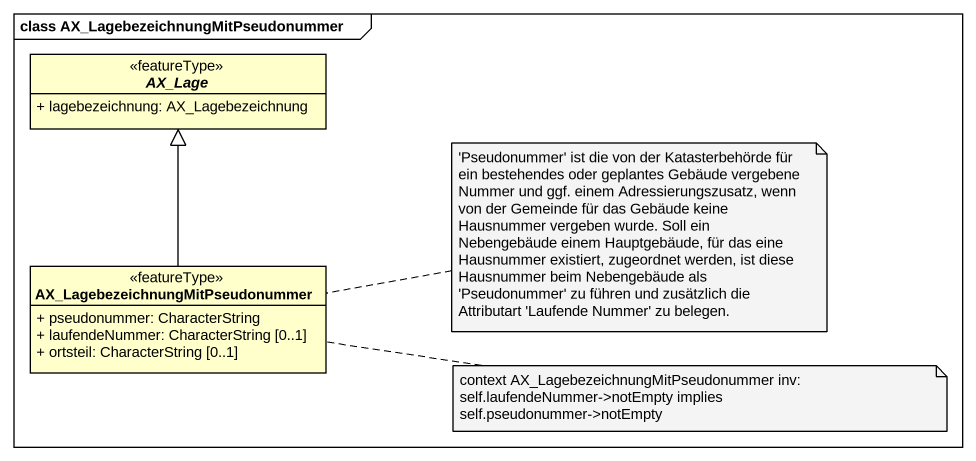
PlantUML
@startuml
mainframe class AX_LagebezeichnungMitPseudonummer
hide circle
hide empty members
skinparam classAttributeIconSize 0
abstract class AX_Lage <<featureType>> {
  + lagebezeichnung: AX_Lagebezeichnung
}
class "AX_LagebezeichnungMitPseudonummer" as AX_LagebezeichnungMitPseudon <<featureType>> {
  + pseudonummer: CharacterString
  + laufendeNummer: CharacterString [0..1]
  + ortsteil: CharacterString [0..1]
}
AX_LagebezeichnungMitPseudon -up-|> AX_Lage
note right of AX_LagebezeichnungMitPseudon : 'Pseudonummer' ist die von der Katasterbehörde für ein bestehendes oder geplantes Gebäude vergebene Nummer und ggf. einem Adressierungszusatz, wenn von der Gemeinde für das Gebäude keine Hausnummer vergeben wurde. Soll ein Nebengebäude einem Hauptgebäude, für das eine Hausnummer existiert, zugeordnet werden, ist diese Hausnummer beim Nebengebäude als 'Pseudonummer' zu führen und zusätzlich die Attributart 'Laufende Nummer' zu belegen.
note right of AX_LagebezeichnungMitPseudon
  context AX_LagebezeichnungMitPseudonummer inv:
  self.laufendeNummer->notEmpty implies self.pseudonummer->notEmpty
end note
@enduml
